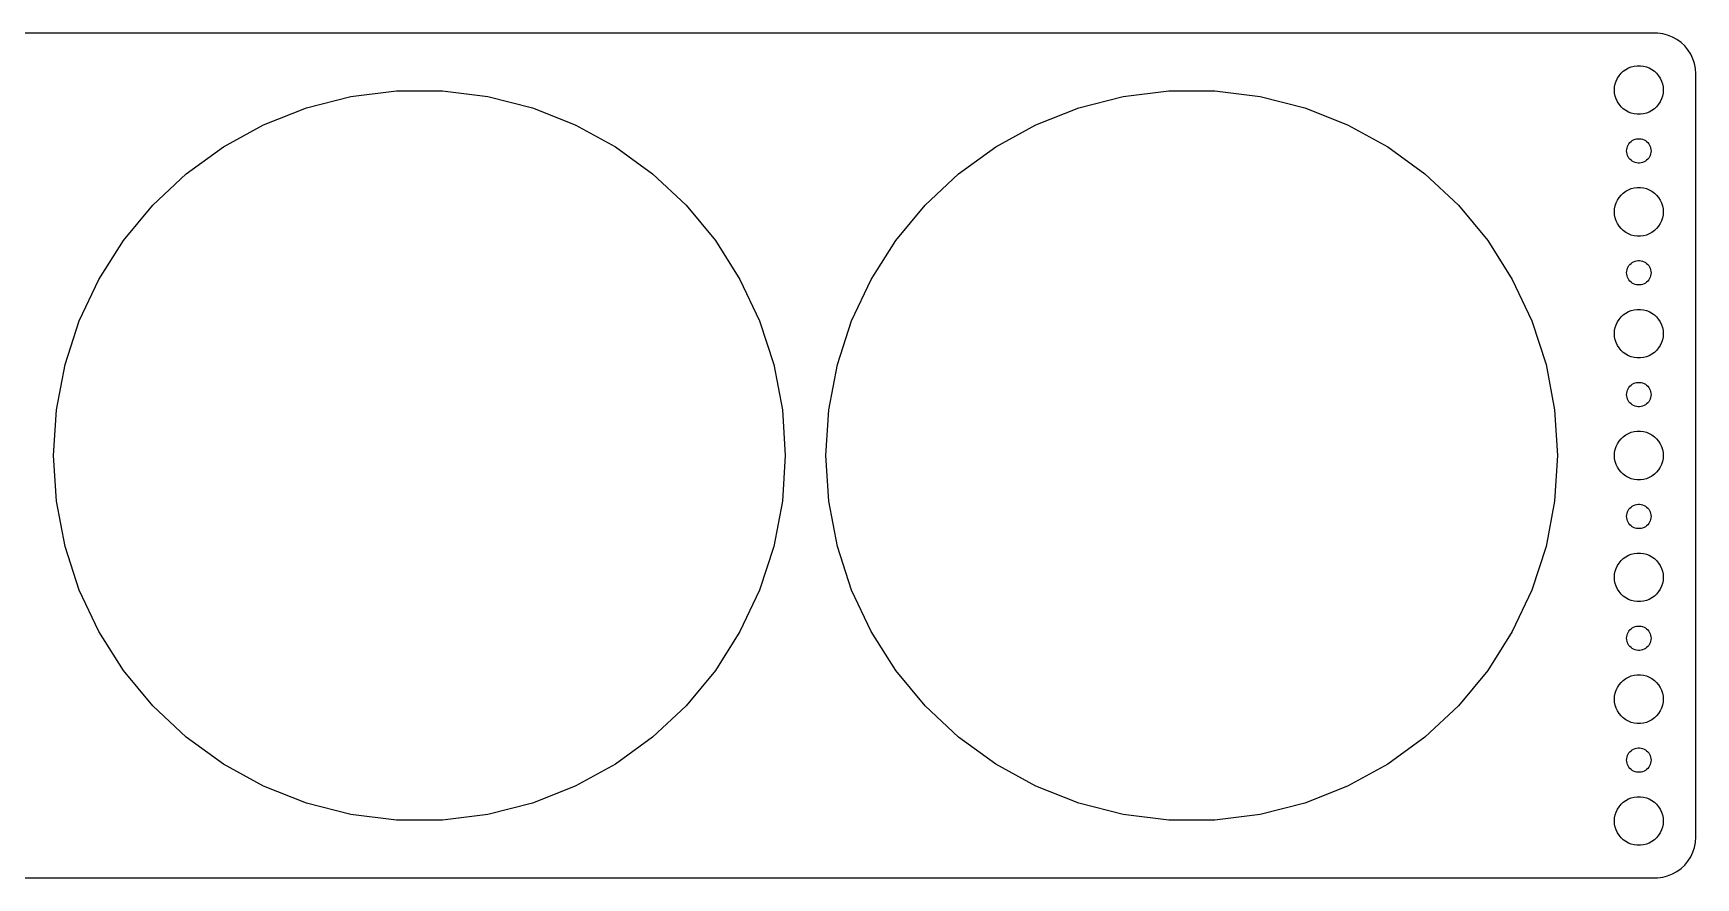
# Model space of a CAD drawing. Header units: metres. Extents: x -157 to 157, y -52 to 52.
# Drawn here: x -47.5 to 157, y -52 to 52 of the extents above; entities that cross this region are included whole.
import ezdxf

# ---------------------------------------------------------------- set-up
doc = ezdxf.new("R2010")
doc.units = ezdxf.units.M

msp = doc.modelspace()

# ---------------------------------------------------------------- linework, layer by layer
for p, q in [((152.314, 51.9901), (-152.314, 51.9901)), ((152.937, 51.9114), (152.314, 51.9901)), ((153.545, 51.7553), (152.937, 51.9114)), ((154.129, 51.5241), (153.545, 51.7553)), ((154.679, 51.2216), (154.129, 51.5241)), ((155.187, 50.8526), (154.679, 51.2216)), ((155.645, 50.4227), (155.187, 50.8526)), ((156.045, 49.9389), (155.645, 50.4227)), ((156.382, 49.4088), (156.045, 49.9389)), ((156.649, 48.8406), (156.382, 49.4088)), ((147.573, 46.7634), (147.813, 47.0536)), ((147.813, 47.0536), (148.088, 47.3115)), ((148.088, 47.3115), (148.393, 47.533)), ((148.393, 47.533), (148.723, 47.7145)), ((148.723, 47.7145), (149.073, 47.8532)), ((149.073, 47.8532), (149.438, 47.9469)), ((149.438, 47.9469), (149.812, 47.9941)), ((149.812, 47.9941), (150.188, 47.9941)), ((150.188, 47.9941), (150.562, 47.9469)), ((150.562, 47.9469), (150.927, 47.8532)), ((150.927, 47.8532), (151.277, 47.7145)), ((151.277, 47.7145), (151.607, 47.533)), ((151.607, 47.533), (151.912, 47.3115)), ((151.912, 47.3115), (152.187, 47.0536)), ((152.187, 47.0536), (152.427, 46.7634)), ((156.843, 48.2434), (156.649, 48.8406)), ((156.961, 47.6267), (156.843, 48.2434)), ((157, 47), (156.961, 47.6267)), ((147, 45), (147.024, 45.376)), ((147.024, 44.624), (147, 45)), ((147.024, 45.376), (147.094, 45.7461)), ((147.094, 45.7461), (147.211, 46.1044)), ((147.211, 46.1044), (147.371, 46.4453)), ((147.371, 46.4453), (147.573, 46.7634)), ((152.427, 46.7634), (152.629, 46.4453)), ((152.629, 46.4453), (152.789, 46.1044)), ((152.789, 46.1044), (152.906, 45.7461)), ((152.906, 45.7461), (152.976, 45.376)), ((152.976, 45.376), (153, 45)), ((153, 45), (152.976, 44.624)), ((157, -47), (157, 47)), ((-13.9058, 42.7975), (-8.43214, 44.2029)), ((-8.43214, 44.2029), (-2.82556, 44.9112)), ((-2.82556, 44.9112), (2.82556, 44.9112)), ((2.82556, 44.9112), (8.43214, 44.2029)), ((8.43214, 44.2029), (13.9058, 42.7975)), ((81.0942, 42.7975), (86.5678, 44.2029)), ((86.5678, 44.2029), (92.1744, 44.9112)), ((92.1744, 44.9112), (97.8256, 44.9112)), ((97.8256, 44.9112), (103.432, 44.2029)), ((103.432, 44.2029), (108.906, 42.7975)), ((147.094, 44.2539), (147.024, 44.624)), ((147.211, 43.8956), (147.094, 44.2539)), ((147.371, 43.5547), (147.211, 43.8956)), ((147.573, 43.2366), (147.371, 43.5547)), ((147.813, 42.9464), (147.573, 43.2366)), ((148.088, 42.6885), (147.813, 42.9464)), ((152.187, 42.9464), (151.912, 42.6885)), ((152.427, 43.2366), (152.187, 42.9464)), ((152.629, 43.5547), (152.427, 43.2366)), ((152.789, 43.8956), (152.629, 43.5547)), ((152.906, 44.2539), (152.789, 43.8956)), ((152.976, 44.624), (152.906, 44.2539)), ((-19.1601, 40.7172), (-13.9058, 42.7975)), ((13.9058, 42.7975), (19.1601, 40.7172)), ((75.8399, 40.7172), (81.0942, 42.7975)), ((108.906, 42.7975), (114.16, 40.7172)), ((148.393, 42.467), (148.088, 42.6885)), ((148.723, 42.2855), (148.393, 42.467)), ((149.073, 42.1468), (148.723, 42.2855)), ((149.438, 42.0531), (149.073, 42.1468)), ((149.812, 42.0059), (149.438, 42.0531)), ((150.188, 42.0059), (149.812, 42.0059)), ((150.562, 42.0531), (150.188, 42.0059)), ((150.927, 42.1468), (150.562, 42.0531)), ((151.277, 42.2855), (150.927, 42.1468)), ((151.607, 42.467), (151.277, 42.2855)), ((151.912, 42.6885), (151.607, 42.467)), ((-24.1122, 37.9948), (-19.1601, 40.7172)), ((19.1601, 40.7172), (24.1122, 37.9948)), ((70.8878, 37.9948), (75.8399, 40.7172)), ((114.16, 40.7172), (119.112, 37.9948)), ((149.196, 38.7665), (149.361, 38.8572)), ((149.361, 38.8572), (149.536, 38.9266)), ((149.536, 38.9266), (149.719, 38.9734)), ((149.719, 38.9734), (149.906, 38.997)), ((149.906, 38.997), (150.094, 38.997)), ((150.094, 38.997), (150.281, 38.9734)), ((150.281, 38.9734), (150.464, 38.9266)), ((150.464, 38.9266), (150.639, 38.8572)), ((150.639, 38.8572), (150.804, 38.7665)), ((-28.6841, 34.6731), (-24.1122, 37.9948)), ((24.1122, 37.9948), (28.6841, 34.6731)), ((66.3159, 34.6731), (70.8878, 37.9948)), ((119.112, 37.9948), (123.684, 34.6731)), ((148.5, 37.5), (148.512, 37.688)), ((148.512, 37.312), (148.5, 37.5)), ((148.512, 37.688), (148.547, 37.873)), ((148.547, 37.127), (148.512, 37.312)), ((148.547, 37.873), (148.605, 38.0522)), ((148.605, 36.9478), (148.547, 37.127)), ((148.605, 38.0522), (148.686, 38.2226)), ((148.686, 36.7774), (148.605, 36.9478)), ((148.686, 38.2226), (148.786, 38.3817)), ((148.786, 38.3817), (148.907, 38.5268)), ((148.907, 38.5268), (149.044, 38.6558)), ((149.044, 38.6558), (149.196, 38.7665)), ((150.804, 38.7665), (150.956, 38.6558)), ((150.956, 38.6558), (151.093, 38.5268)), ((151.093, 38.5268), (151.214, 38.3817)), ((151.214, 38.3817), (151.314, 38.2226)), ((151.314, 38.2226), (151.395, 38.0522)), ((151.395, 36.9478), (151.314, 36.7774)), ((151.395, 38.0522), (151.453, 37.873)), ((151.453, 37.127), (151.395, 36.9478)), ((151.453, 37.873), (151.488, 37.688)), ((151.488, 37.312), (151.453, 37.127)), ((151.488, 37.688), (151.5, 37.5)), ((151.5, 37.5), (151.488, 37.312)), ((148.786, 36.6183), (148.686, 36.7774)), ((148.907, 36.4732), (148.786, 36.6183)), ((149.044, 36.3442), (148.907, 36.4732)), ((149.196, 36.2335), (149.044, 36.3442)), ((149.361, 36.1428), (149.196, 36.2335)), ((149.536, 36.0734), (149.361, 36.1428)), ((149.719, 36.0266), (149.536, 36.0734)), ((149.906, 36.003), (149.719, 36.0266)), ((150.094, 36.003), (149.906, 36.003)), ((150.281, 36.0266), (150.094, 36.003)), ((150.464, 36.0734), (150.281, 36.0266)), ((150.639, 36.1428), (150.464, 36.0734)), ((150.804, 36.2335), (150.639, 36.1428)), ((150.956, 36.3442), (150.804, 36.2335)), ((151.093, 36.4732), (150.956, 36.3442)), ((151.214, 36.6183), (151.093, 36.4732)), ((151.314, 36.7774), (151.214, 36.6183)), ((-32.8036, 30.8046), (-28.6841, 34.6731)), ((28.6841, 34.6731), (32.8036, 30.8046)), ((62.1964, 30.8046), (66.3159, 34.6731)), ((123.684, 34.6731), (127.804, 30.8046)), ((148.723, 32.7145), (149.073, 32.8532)), ((149.073, 32.8532), (149.438, 32.9469)), ((149.438, 32.9469), (149.812, 32.9941)), ((149.812, 32.9941), (150.188, 32.9941)), ((150.188, 32.9941), (150.562, 32.9469)), ((150.562, 32.9469), (150.927, 32.8532)), ((150.927, 32.8532), (151.277, 32.7145)), ((-36.4058, 26.4503), (-32.8036, 30.8046)), ((32.8036, 30.8046), (36.4058, 26.4503)), ((58.5942, 26.4503), (62.1964, 30.8046)), ((127.804, 30.8046), (131.406, 26.4503)), ((147.024, 30.376), (147.094, 30.7461)), ((147.094, 30.7461), (147.211, 31.1044)), ((147.211, 31.1044), (147.371, 31.4453)), ((147.371, 31.4453), (147.573, 31.7634)), ((147.573, 31.7634), (147.813, 32.0536)), ((147.813, 32.0536), (148.088, 32.3115)), ((148.088, 32.3115), (148.393, 32.533)), ((148.393, 32.533), (148.723, 32.7145)), ((151.277, 32.7145), (151.607, 32.533)), ((151.607, 32.533), (151.912, 32.3115)), ((151.912, 32.3115), (152.187, 32.0536)), ((152.187, 32.0536), (152.427, 31.7634)), ((152.427, 31.7634), (152.629, 31.4453)), ((152.629, 31.4453), (152.789, 31.1044)), ((152.789, 31.1044), (152.906, 30.7461)), ((152.906, 30.7461), (152.976, 30.376)), ((147, 30), (147.024, 30.376)), ((147.024, 29.624), (147, 30)), ((147.094, 29.2539), (147.024, 29.624)), ((147.211, 28.8956), (147.094, 29.2539)), ((147.371, 28.5547), (147.211, 28.8956)), ((152.789, 28.8956), (152.629, 28.5547)), ((152.906, 29.2539), (152.789, 28.8956)), ((152.976, 29.624), (152.906, 29.2539)), ((152.976, 30.376), (153, 30)), ((153, 30), (152.976, 29.624)), ((147.573, 28.2366), (147.371, 28.5547)), ((147.813, 27.9464), (147.573, 28.2366)), ((148.088, 27.6884), (147.813, 27.9464)), ((148.393, 27.467), (148.088, 27.6884)), ((148.723, 27.2855), (148.393, 27.467)), ((149.073, 27.1468), (148.723, 27.2855)), ((149.438, 27.0531), (149.073, 27.1468)), ((149.812, 27.0059), (149.438, 27.0531)), ((150.188, 27.0059), (149.812, 27.0059)), ((150.562, 27.0531), (150.188, 27.0059)), ((150.927, 27.1468), (150.562, 27.0531)), ((151.277, 27.2855), (150.927, 27.1468)), ((151.607, 27.467), (151.277, 27.2855)), ((151.912, 27.6884), (151.607, 27.467)), ((152.187, 27.9464), (151.912, 27.6884)), ((152.427, 28.2366), (152.187, 27.9464)), ((152.629, 28.5547), (152.427, 28.2366)), ((-39.4338, 21.6789), (-36.4058, 26.4503)), ((36.4058, 26.4503), (39.4338, 21.6789)), ((55.5662, 21.6789), (58.5942, 26.4503)), ((131.406, 26.4503), (134.434, 21.6789)), ((148.5, 22.5), (148.512, 22.688)), ((148.512, 22.312), (148.5, 22.5)), ((148.512, 22.688), (148.547, 22.873)), ((148.547, 22.873), (148.605, 23.0522)), ((148.605, 23.0522), (148.686, 23.2226)), ((148.686, 23.2226), (148.786, 23.3817)), ((148.786, 23.3817), (148.907, 23.5268)), ((148.907, 23.5268), (149.044, 23.6558)), ((149.044, 23.6558), (149.196, 23.7665)), ((149.196, 23.7665), (149.361, 23.8572)), ((149.361, 23.8572), (149.536, 23.9266)), ((149.536, 23.9266), (149.719, 23.9734)), ((149.719, 23.9734), (149.906, 23.997)), ((149.906, 23.997), (150.094, 23.997)), ((150.094, 23.997), (150.281, 23.9734)), ((150.281, 23.9734), (150.464, 23.9266)), ((150.464, 23.9266), (150.639, 23.8572)), ((150.639, 23.8572), (150.804, 23.7665)), ((150.804, 23.7665), (150.956, 23.6558)), ((150.956, 23.6558), (151.093, 23.5268)), ((151.093, 23.5268), (151.214, 23.3817)), ((151.214, 23.3817), (151.314, 23.2226)), ((151.314, 23.2226), (151.395, 23.0522)), ((151.395, 23.0522), (151.453, 22.873)), ((151.453, 22.873), (151.488, 22.688)), ((151.488, 22.688), (151.5, 22.5)), ((151.5, 22.5), (151.488, 22.312)), ((-41.8399, 16.5656), (-39.4338, 21.6789)), ((39.4338, 21.6789), (41.8399, 16.5656)), ((53.16, 16.5656), (55.5662, 21.6789)), ((134.434, 21.6789), (136.84, 16.5656)), ((148.547, 22.127), (148.512, 22.312)), ((148.605, 21.9478), (148.547, 22.127)), ((148.686, 21.7774), (148.605, 21.9478)), ((148.786, 21.6183), (148.686, 21.7774)), ((148.907, 21.4732), (148.786, 21.6183)), ((149.044, 21.3442), (148.907, 21.4732)), ((149.196, 21.2335), (149.044, 21.3442)), ((149.361, 21.1427), (149.196, 21.2335)), ((149.536, 21.0734), (149.361, 21.1427)), ((149.719, 21.0266), (149.536, 21.0734)), ((149.906, 21.003), (149.719, 21.0266)), ((150.094, 21.003), (149.906, 21.003)), ((150.281, 21.0266), (150.094, 21.003)), ((150.464, 21.0734), (150.281, 21.0266)), ((150.639, 21.1427), (150.464, 21.0734)), ((150.804, 21.2335), (150.639, 21.1427)), ((150.956, 21.3442), (150.804, 21.2335)), ((151.093, 21.4732), (150.956, 21.3442)), ((151.214, 21.6183), (151.093, 21.4732)), ((151.314, 21.7774), (151.214, 21.6183)), ((151.395, 21.9478), (151.314, 21.7774)), ((151.453, 22.127), (151.395, 21.9478)), ((151.488, 22.312), (151.453, 22.127)), ((-43.5862, 11.191), (-41.8399, 16.5656)), ((41.8399, 16.5656), (43.5862, 11.191)), ((51.4138, 11.191), (53.16, 16.5656)), ((136.84, 16.5656), (138.586, 11.191)), ((147.211, 16.1044), (147.371, 16.4453)), ((147.371, 16.4453), (147.573, 16.7634)), ((147.573, 16.7634), (147.813, 17.0536)), ((147.813, 17.0536), (148.088, 17.3115)), ((148.088, 17.3115), (148.393, 17.533)), ((148.393, 17.533), (148.723, 17.7145)), ((148.723, 17.7145), (149.073, 17.8532)), ((149.073, 17.8532), (149.438, 17.9469)), ((149.438, 17.9469), (149.812, 17.9941)), ((149.812, 17.9941), (150.188, 17.9941)), ((150.188, 17.9941), (150.562, 17.9469)), ((150.562, 17.9469), (150.927, 17.8532)), ((150.927, 17.8532), (151.277, 17.7145)), ((151.277, 17.7145), (151.607, 17.533)), ((151.607, 17.533), (151.912, 17.3115)), ((151.912, 17.3115), (152.187, 17.0536)), ((152.187, 17.0536), (152.427, 16.7634)), ((152.427, 16.7634), (152.629, 16.4453)), ((152.629, 16.4453), (152.789, 16.1044)), ((147, 15), (147.024, 15.376)), ((147.024, 14.624), (147, 15)), ((147.024, 15.376), (147.094, 15.7461)), ((147.094, 14.2539), (147.024, 14.624)), ((147.094, 15.7461), (147.211, 16.1044)), ((152.789, 16.1044), (152.906, 15.7461)), ((152.906, 15.7461), (152.976, 15.376)), ((152.976, 14.624), (152.906, 14.2539)), ((152.976, 15.376), (153, 15)), ((153, 15), (152.976, 14.624)), ((147.211, 13.8956), (147.094, 14.2539)), ((147.371, 13.5547), (147.211, 13.8956)), ((147.573, 13.2366), (147.371, 13.5547)), ((147.813, 12.9464), (147.573, 13.2366)), ((148.088, 12.6884), (147.813, 12.9464)), ((148.393, 12.467), (148.088, 12.6884)), ((148.723, 12.2855), (148.393, 12.467)), ((149.073, 12.1468), (148.723, 12.2855)), ((151.277, 12.2855), (150.927, 12.1468)), ((151.607, 12.467), (151.277, 12.2855)), ((151.912, 12.6884), (151.607, 12.467)), ((152.187, 12.9464), (151.912, 12.6884)), ((152.427, 13.2366), (152.187, 12.9464)), ((152.629, 13.5547), (152.427, 13.2366)), ((152.789, 13.8956), (152.629, 13.5547)), ((152.906, 14.2539), (152.789, 13.8956)), ((-44.6452, 5.63998), (-43.5862, 11.191)), ((43.5862, 11.191), (44.6452, 5.63998)), ((50.3548, 5.63998), (51.4138, 11.191)), ((138.586, 11.191), (139.645, 5.63998)), ((149.438, 12.0531), (149.073, 12.1468)), ((149.812, 12.0059), (149.438, 12.0531)), ((150.188, 12.0059), (149.812, 12.0059)), ((150.562, 12.0531), (150.188, 12.0059)), ((150.927, 12.1468), (150.562, 12.0531)), ((148.605, 8.05219), (148.686, 8.22263)), ((148.686, 8.22263), (148.786, 8.38167)), ((148.786, 8.38167), (148.907, 8.52681)), ((148.907, 8.52681), (149.044, 8.65576)), ((149.044, 8.65576), (149.196, 8.76648)), ((149.196, 8.76648), (149.361, 8.85724)), ((149.361, 8.85724), (149.536, 8.92657)), ((149.536, 8.92657), (149.719, 8.97342)), ((149.719, 8.97342), (149.906, 8.99704)), ((149.906, 8.99704), (150.094, 8.99704)), ((150.094, 8.99704), (150.281, 8.97342)), ((150.281, 8.97342), (150.464, 8.92657)), ((150.464, 8.92657), (150.639, 8.85724)), ((150.639, 8.85724), (150.804, 8.76648)), ((150.804, 8.76648), (150.956, 8.65576)), ((150.956, 8.65576), (151.093, 8.52681)), ((151.093, 8.52681), (151.214, 8.38167)), ((151.214, 8.38167), (151.314, 8.22263)), ((151.314, 8.22263), (151.395, 8.05219)), ((148.5, 7.5), (148.512, 7.68799)), ((148.512, 7.312), (148.5, 7.5)), ((148.512, 7.68799), (148.547, 7.87303)), ((148.547, 7.12695), (148.512, 7.312)), ((148.547, 7.87303), (148.605, 8.05219)), ((148.605, 6.9478), (148.547, 7.12695)), ((148.686, 6.77736), (148.605, 6.9478)), ((148.786, 6.61832), (148.686, 6.77736)), ((148.907, 6.47318), (148.786, 6.61832)), ((149.044, 6.34422), (148.907, 6.47318)), ((149.196, 6.23351), (149.044, 6.34422)), ((149.361, 6.14275), (149.196, 6.23351)), ((149.536, 6.07341), (149.361, 6.14275)), ((150.639, 6.14275), (150.464, 6.07341)), ((150.804, 6.23351), (150.639, 6.14275)), ((150.956, 6.34422), (150.804, 6.23351)), ((151.093, 6.47318), (150.956, 6.34422)), ((151.214, 6.61832), (151.093, 6.47318)), ((151.314, 6.77736), (151.214, 6.61832)), ((151.395, 6.9478), (151.314, 6.77736)), ((151.395, 8.05219), (151.453, 7.87303)), ((151.453, 7.12695), (151.395, 6.9478)), ((151.453, 7.87303), (151.488, 7.68799)), ((151.488, 7.312), (151.453, 7.12695)), ((151.488, 7.68799), (151.5, 7.5)), ((151.5, 7.5), (151.488, 7.312)), ((-45, 0), (-44.6452, 5.63998)), ((44.6452, 5.63998), (45, 0)), ((50, 0), (50.3548, 5.63998)), ((139.645, 5.63998), (140, 0)), ((149.719, 6.02657), (149.536, 6.07341)), ((149.906, 6.00294), (149.719, 6.02657)), ((150.094, 6.00294), (149.906, 6.00294)), ((150.281, 6.02657), (150.094, 6.00294)), ((150.464, 6.07341), (150.281, 6.02657)), ((147.573, 1.76335), (147.813, 2.05363)), ((147.813, 2.05363), (148.088, 2.31154)), ((148.088, 2.31154), (148.393, 2.53297)), ((148.393, 2.53297), (148.723, 2.71448)), ((148.723, 2.71448), (149.073, 2.85316)), ((149.073, 2.85316), (149.438, 2.94685)), ((149.438, 2.94685), (149.812, 2.99408)), ((149.812, 2.99408), (150.188, 2.99408)), ((150.188, 2.99408), (150.562, 2.94685)), ((150.562, 2.94685), (150.927, 2.85316)), ((150.927, 2.85316), (151.277, 2.71448)), ((151.277, 2.71448), (151.607, 2.53297)), ((151.607, 2.53297), (151.912, 2.31154)), ((151.912, 2.31154), (152.187, 2.05363)), ((152.187, 2.05363), (152.427, 1.76335)), ((-44.6452, -5.63998), (-45, 0)), ((45, 0), (44.6452, -5.63998)), ((50.3548, -5.63998), (50, 0)), ((140, 0), (139.645, -5.63998)), ((147, 0), (147.024, 0.37599)), ((147.024, -0.37599), (147, 0)), ((147.024, 0.37599), (147.094, 0.74606)), ((147.094, 0.74606), (147.211, 1.10437)), ((147.211, 1.10437), (147.371, 1.44525)), ((147.371, 1.44525), (147.573, 1.76335)), ((152.427, 1.76335), (152.629, 1.44525)), ((152.629, 1.44525), (152.789, 1.10437)), ((152.789, 1.10437), (152.906, 0.74606)), ((152.906, 0.74606), (152.976, 0.37599)), ((152.976, 0.37599), (153, 0)), ((153, 0), (152.976, -0.37599)), ((147.094, -0.74606), (147.024, -0.37599)), ((147.211, -1.10437), (147.094, -0.74606)), ((147.371, -1.44525), (147.211, -1.10437)), ((147.573, -1.76335), (147.371, -1.44525)), ((147.813, -2.05363), (147.573, -1.76335)), ((152.427, -1.76335), (152.187, -2.05363)), ((152.629, -1.44525), (152.427, -1.76335)), ((152.789, -1.10437), (152.629, -1.44525)), ((152.906, -0.74606), (152.789, -1.10437)), ((152.976, -0.37599), (152.906, -0.74606)), ((148.088, -2.31154), (147.813, -2.05363)), ((148.393, -2.53297), (148.088, -2.31154)), ((148.723, -2.71448), (148.393, -2.53297)), ((149.073, -2.85316), (148.723, -2.71448)), ((149.438, -2.94685), (149.073, -2.85316)), ((149.812, -2.99408), (149.438, -2.94685)), ((150.188, -2.99408), (149.812, -2.99408)), ((150.562, -2.94685), (150.188, -2.99408)), ((150.927, -2.85316), (150.562, -2.94685)), ((151.277, -2.71448), (150.927, -2.85316)), ((151.607, -2.53297), (151.277, -2.71448)), ((151.912, -2.31154), (151.607, -2.53297)), ((152.187, -2.05363), (151.912, -2.31154)), ((-43.5862, -11.191), (-44.6452, -5.63998)), ((44.6452, -5.63998), (43.5862, -11.191)), ((51.4138, -11.191), (50.3548, -5.63998)), ((139.645, -5.63998), (138.586, -11.191)), ((149.361, -6.14275), (149.536, -6.07341)), ((149.536, -6.07341), (149.719, -6.02657)), ((149.719, -6.02657), (149.906, -6.00294)), ((149.906, -6.00294), (150.094, -6.00294)), ((150.094, -6.00294), (150.281, -6.02657)), ((150.281, -6.02657), (150.464, -6.07341)), ((150.464, -6.07341), (150.639, -6.14275)), ((148.5, -7.5), (148.512, -7.312)), ((148.512, -7.68799), (148.5, -7.5)), ((148.512, -7.312), (148.547, -7.12695)), ((148.547, -7.87303), (148.512, -7.68799)), ((148.547, -7.12695), (148.605, -6.9478)), ((148.605, -8.05219), (148.547, -7.87303)), ((148.605, -6.9478), (148.686, -6.77736)), ((148.686, -8.22263), (148.605, -8.05219)), ((148.686, -6.77736), (148.786, -6.61832)), ((148.786, -6.61832), (148.907, -6.47318)), ((148.907, -6.47318), (149.044, -6.34422)), ((149.044, -6.34422), (149.196, -6.23351)), ((149.196, -6.23351), (149.361, -6.14275)), ((150.639, -6.14275), (150.804, -6.23351)), ((150.804, -6.23351), (150.956, -6.34422)), ((150.956, -6.34422), (151.093, -6.47318)), ((151.093, -6.47318), (151.214, -6.61832)), ((151.214, -6.61832), (151.314, -6.77736)), ((151.314, -6.77736), (151.395, -6.9478)), ((151.395, -8.05219), (151.314, -8.22263)), ((151.395, -6.9478), (151.453, -7.12695)), ((151.453, -7.87303), (151.395, -8.05219)), ((151.453, -7.12695), (151.488, -7.312)), ((151.488, -7.68799), (151.453, -7.87303)), ((151.488, -7.312), (151.5, -7.5)), ((151.5, -7.5), (151.488, -7.68799)), ((148.786, -8.38167), (148.686, -8.22263)), ((148.907, -8.52681), (148.786, -8.38167)), ((149.044, -8.65576), (148.907, -8.52681)), ((149.196, -8.76648), (149.044, -8.65576)), ((149.361, -8.85724), (149.196, -8.76648)), ((149.536, -8.92657), (149.361, -8.85724)), ((149.719, -8.97342), (149.536, -8.92657)), ((149.906, -8.99704), (149.719, -8.97342)), ((150.094, -8.99704), (149.906, -8.99704)), ((150.281, -8.97342), (150.094, -8.99704)), ((150.464, -8.92657), (150.281, -8.97342)), ((150.639, -8.85724), (150.464, -8.92657)), ((150.804, -8.76648), (150.639, -8.85724)), ((150.956, -8.65576), (150.804, -8.76648)), ((151.093, -8.52681), (150.956, -8.65576)), ((151.214, -8.38167), (151.093, -8.52681)), ((151.314, -8.22263), (151.214, -8.38167)), ((-41.8399, -16.5656), (-43.5862, -11.191)), ((43.5862, -11.191), (41.8399, -16.5656)), ((53.16, -16.5656), (51.4138, -11.191)), ((138.586, -11.191), (136.84, -16.5656)), ((148.723, -12.2855), (149.073, -12.1468)), ((149.073, -12.1468), (149.438, -12.0531)), ((149.438, -12.0531), (149.812, -12.0059)), ((149.812, -12.0059), (150.188, -12.0059)), ((150.188, -12.0059), (150.562, -12.0531)), ((150.562, -12.0531), (150.927, -12.1468)), ((150.927, -12.1468), (151.277, -12.2855)), ((147.024, -14.624), (147.094, -14.2539)), ((147.094, -14.2539), (147.211, -13.8956)), ((147.211, -13.8956), (147.371, -13.5547)), ((147.371, -13.5547), (147.573, -13.2366)), ((147.573, -13.2366), (147.813, -12.9464)), ((147.813, -12.9464), (148.088, -12.6884)), ((148.088, -12.6884), (148.393, -12.467)), ((148.393, -12.467), (148.723, -12.2855)), ((151.277, -12.2855), (151.607, -12.467)), ((151.607, -12.467), (151.912, -12.6884)), ((151.912, -12.6884), (152.187, -12.9464)), ((152.187, -12.9464), (152.427, -13.2366)), ((152.427, -13.2366), (152.629, -13.5547)), ((152.629, -13.5547), (152.789, -13.8956)), ((152.789, -13.8956), (152.906, -14.2539)), ((152.906, -14.2539), (152.976, -14.624)), ((147, -15), (147.024, -14.624)), ((147.024, -15.376), (147, -15)), ((147.094, -15.7461), (147.024, -15.376)), ((147.211, -16.1044), (147.094, -15.7461)), ((147.371, -16.4453), (147.211, -16.1044)), ((152.789, -16.1044), (152.629, -16.4453)), ((152.906, -15.7461), (152.789, -16.1044)), ((152.976, -15.376), (152.906, -15.7461)), ((152.976, -14.624), (153, -15)), ((153, -15), (152.976, -15.376)), ((-39.4338, -21.6789), (-41.8399, -16.5656)), ((41.8399, -16.5656), (39.4338, -21.6789)), ((55.5662, -21.6789), (53.16, -16.5656)), ((136.84, -16.5656), (134.434, -21.6789)), ((147.573, -16.7634), (147.371, -16.4453)), ((147.813, -17.0536), (147.573, -16.7634)), ((148.088, -17.3115), (147.813, -17.0536)), ((148.393, -17.533), (148.088, -17.3115)), ((148.723, -17.7145), (148.393, -17.533)), ((149.073, -17.8532), (148.723, -17.7145)), ((149.438, -17.9469), (149.073, -17.8532)), ((149.812, -17.9941), (149.438, -17.9469)), ((150.188, -17.9941), (149.812, -17.9941)), ((150.562, -17.9469), (150.188, -17.9941)), ((150.927, -17.8532), (150.562, -17.9469)), ((151.277, -17.7145), (150.927, -17.8532)), ((151.607, -17.533), (151.277, -17.7145)), ((151.912, -17.3115), (151.607, -17.533)), ((152.187, -17.0536), (151.912, -17.3115)), ((152.427, -16.7634), (152.187, -17.0536)), ((152.629, -16.4453), (152.427, -16.7634)), ((-36.4058, -26.4503), (-39.4338, -21.6789)), ((39.4338, -21.6789), (36.4058, -26.4503)), ((58.5942, -26.4503), (55.5662, -21.6789)), ((134.434, -21.6789), (131.406, -26.4503)), ((148.5, -22.5), (148.512, -22.312)), ((148.512, -22.312), (148.547, -22.127)), ((148.547, -22.127), (148.605, -21.9478)), ((148.605, -21.9478), (148.686, -21.7774)), ((148.686, -21.7774), (148.786, -21.6183)), ((148.786, -21.6183), (148.907, -21.4732)), ((148.907, -21.4732), (149.044, -21.3442)), ((149.044, -21.3442), (149.196, -21.2335)), ((149.196, -21.2335), (149.361, -21.1427)), ((149.361, -21.1427), (149.536, -21.0734)), ((149.536, -21.0734), (149.719, -21.0266)), ((149.719, -21.0266), (149.906, -21.003)), ((149.906, -21.003), (150.094, -21.003)), ((150.094, -21.003), (150.281, -21.0266)), ((150.281, -21.0266), (150.464, -21.0734)), ((150.464, -21.0734), (150.639, -21.1427)), ((150.639, -21.1427), (150.804, -21.2335)), ((150.804, -21.2335), (150.956, -21.3442)), ((150.956, -21.3442), (151.093, -21.4732)), ((151.093, -21.4732), (151.214, -21.6183)), ((151.214, -21.6183), (151.314, -21.7774)), ((151.314, -21.7774), (151.395, -21.9478)), ((151.395, -21.9478), (151.453, -22.127)), ((151.453, -22.127), (151.488, -22.312)), ((151.488, -22.312), (151.5, -22.5)), ((148.512, -22.688), (148.5, -22.5)), ((148.547, -22.873), (148.512, -22.688)), ((148.605, -23.0522), (148.547, -22.873)), ((148.686, -23.2226), (148.605, -23.0522)), ((148.786, -23.3817), (148.686, -23.2226)), ((148.907, -23.5268), (148.786, -23.3817)), ((149.044, -23.6558), (148.907, -23.5268)), ((149.196, -23.7665), (149.044, -23.6558)), ((149.361, -23.8572), (149.196, -23.7665)), ((149.536, -23.9266), (149.361, -23.8572)), ((149.719, -23.9734), (149.536, -23.9266)), ((149.906, -23.997), (149.719, -23.9734)), ((150.094, -23.997), (149.906, -23.997)), ((150.281, -23.9734), (150.094, -23.997)), ((150.464, -23.9266), (150.281, -23.9734)), ((150.639, -23.8572), (150.464, -23.9266)), ((150.804, -23.7665), (150.639, -23.8572)), ((150.956, -23.6558), (150.804, -23.7665)), ((151.093, -23.5268), (150.956, -23.6558)), ((151.214, -23.3817), (151.093, -23.5268)), ((151.314, -23.2226), (151.214, -23.3817)), ((151.395, -23.0522), (151.314, -23.2226)), ((151.453, -22.873), (151.395, -23.0522)), ((151.488, -22.688), (151.453, -22.873)), ((151.5, -22.5), (151.488, -22.688)), ((-32.8036, -30.8046), (-36.4058, -26.4503)), ((36.4058, -26.4503), (32.8036, -30.8046)), ((62.1964, -30.8046), (58.5942, -26.4503)), ((131.406, -26.4503), (127.804, -30.8046)), ((147.211, -28.8956), (147.371, -28.5547)), ((147.371, -28.5547), (147.573, -28.2366)), ((147.573, -28.2366), (147.813, -27.9464)), ((147.813, -27.9464), (148.088, -27.6884)), ((148.088, -27.6884), (148.393, -27.467)), ((148.393, -27.467), (148.723, -27.2855)), ((148.723, -27.2855), (149.073, -27.1468)), ((149.073, -27.1468), (149.438, -27.0531)), ((149.438, -27.0531), (149.812, -27.0059)), ((149.812, -27.0059), (150.188, -27.0059)), ((150.188, -27.0059), (150.562, -27.0531)), ((150.562, -27.0531), (150.927, -27.1468)), ((150.927, -27.1468), (151.277, -27.2855)), ((151.277, -27.2855), (151.607, -27.467)), ((151.607, -27.467), (151.912, -27.6884)), ((151.912, -27.6884), (152.187, -27.9464)), ((152.187, -27.9464), (152.427, -28.2366)), ((152.427, -28.2366), (152.629, -28.5547)), ((152.629, -28.5547), (152.789, -28.8956)), ((147, -30), (147.024, -29.624)), ((147.024, -30.376), (147, -30)), ((147.024, -29.624), (147.094, -29.2539)), ((147.094, -30.7461), (147.024, -30.376)), ((147.094, -29.2539), (147.211, -28.8956)), ((152.789, -28.8956), (152.906, -29.2539)), ((152.906, -29.2539), (152.976, -29.624)), ((152.976, -30.376), (152.906, -30.7461)), ((152.976, -29.624), (153, -30)), ((153, -30), (152.976, -30.376)), ((-28.6841, -34.6731), (-32.8036, -30.8046)), ((32.8036, -30.8046), (28.6841, -34.6731)), ((66.3159, -34.6731), (62.1964, -30.8046)), ((127.804, -30.8046), (123.684, -34.6731)), ((147.211, -31.1044), (147.094, -30.7461)), ((147.371, -31.4453), (147.211, -31.1044)), ((147.573, -31.7634), (147.371, -31.4453)), ((147.813, -32.0536), (147.573, -31.7634)), ((148.088, -32.3115), (147.813, -32.0536)), ((148.393, -32.533), (148.088, -32.3115)), ((148.723, -32.7145), (148.393, -32.533)), ((149.073, -32.8532), (148.723, -32.7145)), ((151.277, -32.7145), (150.927, -32.8532)), ((151.607, -32.533), (151.277, -32.7145)), ((151.912, -32.3115), (151.607, -32.533)), ((152.187, -32.0536), (151.912, -32.3115)), ((152.427, -31.7634), (152.187, -32.0536)), ((152.629, -31.4453), (152.427, -31.7634)), ((152.789, -31.1044), (152.629, -31.4453)), ((152.906, -30.7461), (152.789, -31.1044)), ((-24.1122, -37.9948), (-28.6841, -34.6731)), ((28.6841, -34.6731), (24.1122, -37.9948)), ((70.8878, -37.9948), (66.3159, -34.6731)), ((123.684, -34.6731), (119.112, -37.9948)), ((149.438, -32.9469), (149.073, -32.8532)), ((149.812, -32.9941), (149.438, -32.9469)), ((150.188, -32.9941), (149.812, -32.9941)), ((150.562, -32.9469), (150.188, -32.9941)), ((150.927, -32.8532), (150.562, -32.9469)), ((148.605, -36.9478), (148.686, -36.7774)), ((148.686, -36.7774), (148.786, -36.6183)), ((148.786, -36.6183), (148.907, -36.4732)), ((148.907, -36.4732), (149.044, -36.3442)), ((149.044, -36.3442), (149.196, -36.2335)), ((149.196, -36.2335), (149.361, -36.1428)), ((149.361, -36.1428), (149.536, -36.0734)), ((149.536, -36.0734), (149.719, -36.0266)), ((149.719, -36.0266), (149.906, -36.003)), ((149.906, -36.003), (150.094, -36.003)), ((150.094, -36.003), (150.281, -36.0266)), ((150.281, -36.0266), (150.464, -36.0734)), ((150.464, -36.0734), (150.639, -36.1428)), ((150.639, -36.1428), (150.804, -36.2335)), ((150.804, -36.2335), (150.956, -36.3442)), ((150.956, -36.3442), (151.093, -36.4732)), ((151.093, -36.4732), (151.214, -36.6183)), ((151.214, -36.6183), (151.314, -36.7774)), ((151.314, -36.7774), (151.395, -36.9478)), ((-19.1601, -40.7172), (-24.1122, -37.9948)), ((24.1122, -37.9948), (19.1601, -40.7172)), ((75.8399, -40.7172), (70.8878, -37.9948)), ((119.112, -37.9948), (114.16, -40.7172)), ((148.5, -37.5), (148.512, -37.312)), ((148.512, -37.688), (148.5, -37.5)), ((148.512, -37.312), (148.547, -37.127)), ((148.547, -37.873), (148.512, -37.688)), ((148.547, -37.127), (148.605, -36.9478)), ((148.605, -38.0522), (148.547, -37.873)), ((148.686, -38.2226), (148.605, -38.0522)), ((148.786, -38.3817), (148.686, -38.2226)), ((148.907, -38.5268), (148.786, -38.3817)), ((149.044, -38.6558), (148.907, -38.5268)), ((149.196, -38.7665), (149.044, -38.6558)), ((149.361, -38.8572), (149.196, -38.7665)), ((150.804, -38.7665), (150.639, -38.8572)), ((150.956, -38.6558), (150.804, -38.7665)), ((151.093, -38.5268), (150.956, -38.6558)), ((151.214, -38.3817), (151.093, -38.5268)), ((151.314, -38.2226), (151.214, -38.3817)), ((151.395, -38.0522), (151.314, -38.2226)), ((151.395, -36.9478), (151.453, -37.127)), ((151.453, -37.873), (151.395, -38.0522)), ((151.453, -37.127), (151.488, -37.312)), ((151.488, -37.688), (151.453, -37.873)), ((151.488, -37.312), (151.5, -37.5)), ((151.5, -37.5), (151.488, -37.688)), ((-13.9058, -42.7975), (-19.1601, -40.7172)), ((19.1601, -40.7172), (13.9058, -42.7975)), ((81.0942, -42.7975), (75.8399, -40.7172)), ((114.16, -40.7172), (108.906, -42.7975)), ((149.536, -38.9266), (149.361, -38.8572)), ((149.719, -38.9734), (149.536, -38.9266)), ((149.906, -38.997), (149.719, -38.9734)), ((150.094, -38.997), (149.906, -38.997)), ((150.281, -38.9734), (150.094, -38.997)), ((150.464, -38.9266), (150.281, -38.9734)), ((150.639, -38.8572), (150.464, -38.9266)), ((-8.43214, -44.2029), (-13.9058, -42.7975)), ((13.9058, -42.7975), (8.43214, -44.2029)), ((86.5678, -44.2029), (81.0942, -42.7975)), ((108.906, -42.7975), (103.432, -44.2029)), ((147.813, -42.9464), (148.088, -42.6885)), ((148.088, -42.6885), (148.393, -42.467)), ((148.393, -42.467), (148.723, -42.2855)), ((148.723, -42.2855), (149.073, -42.1468)), ((149.073, -42.1468), (149.438, -42.0531)), ((149.438, -42.0531), (149.812, -42.0059)), ((149.812, -42.0059), (150.188, -42.0059)), ((150.188, -42.0059), (150.562, -42.0531)), ((150.562, -42.0531), (150.927, -42.1468)), ((150.927, -42.1468), (151.277, -42.2855)), ((151.277, -42.2855), (151.607, -42.467)), ((151.607, -42.467), (151.912, -42.6885)), ((151.912, -42.6885), (152.187, -42.9464)), ((-2.82556, -44.9112), (-8.43214, -44.2029)), ((2.82556, -44.9112), (-2.82556, -44.9112)), ((8.43214, -44.2029), (2.82556, -44.9112)), ((92.1744, -44.9112), (86.5678, -44.2029)), ((97.8256, -44.9112), (92.1744, -44.9112)), ((103.432, -44.2029), (97.8256, -44.9112)), ((147, -45), (147.024, -44.624)), ((147.024, -44.624), (147.094, -44.2539)), ((147.094, -44.2539), (147.211, -43.8956)), ((147.211, -43.8956), (147.371, -43.5547)), ((147.371, -43.5547), (147.573, -43.2366)), ((147.573, -43.2366), (147.813, -42.9464)), ((152.187, -42.9464), (152.427, -43.2366)), ((152.427, -43.2366), (152.629, -43.5547)), ((152.629, -43.5547), (152.789, -43.8956)), ((152.789, -43.8956), (152.906, -44.2539)), ((152.906, -44.2539), (152.976, -44.624)), ((152.976, -44.624), (153, -45)), ((147.024, -45.376), (147, -45)), ((147.094, -45.7461), (147.024, -45.376)), ((147.211, -46.1044), (147.094, -45.7461)), ((147.371, -46.4453), (147.211, -46.1044)), ((147.573, -46.7634), (147.371, -46.4453)), ((147.813, -47.0536), (147.573, -46.7634)), ((152.427, -46.7634), (152.187, -47.0536)), ((152.629, -46.4453), (152.427, -46.7634)), ((152.789, -46.1044), (152.629, -46.4453)), ((152.906, -45.7461), (152.789, -46.1044)), ((152.976, -45.376), (152.906, -45.7461)), ((153, -45), (152.976, -45.376)), ((156.961, -47.6267), (157, -47)), ((148.088, -47.3115), (147.813, -47.0536)), ((148.393, -47.533), (148.088, -47.3115)), ((148.723, -47.7145), (148.393, -47.533)), ((149.073, -47.8532), (148.723, -47.7145)), ((149.438, -47.9469), (149.073, -47.8532)), ((149.812, -47.9941), (149.438, -47.9469)), ((150.188, -47.9941), (149.812, -47.9941)), ((150.562, -47.9469), (150.188, -47.9941)), ((150.927, -47.8532), (150.562, -47.9469)), ((151.277, -47.7145), (150.927, -47.8532)), ((151.607, -47.533), (151.277, -47.7145)), ((151.912, -47.3115), (151.607, -47.533)), ((152.187, -47.0536), (151.912, -47.3115)), ((156.382, -49.4088), (156.649, -48.8406)), ((156.649, -48.8406), (156.843, -48.2434)), ((156.843, -48.2434), (156.961, -47.6267)), ((154.679, -51.2216), (155.187, -50.8526)), ((155.187, -50.8526), (155.645, -50.4227)), ((155.645, -50.4227), (156.045, -49.9389)), ((156.045, -49.9389), (156.382, -49.4088)), ((-152.314, -51.9901), (152.314, -51.9901)), ((152.314, -51.9901), (152.937, -51.9114)), ((152.937, -51.9114), (153.545, -51.7553)), ((153.545, -51.7553), (154.129, -51.5241)), ((154.129, -51.5241), (154.679, -51.2216))]:
    msp.add_line(p, q)

doc.saveas('drawing.dxf')
